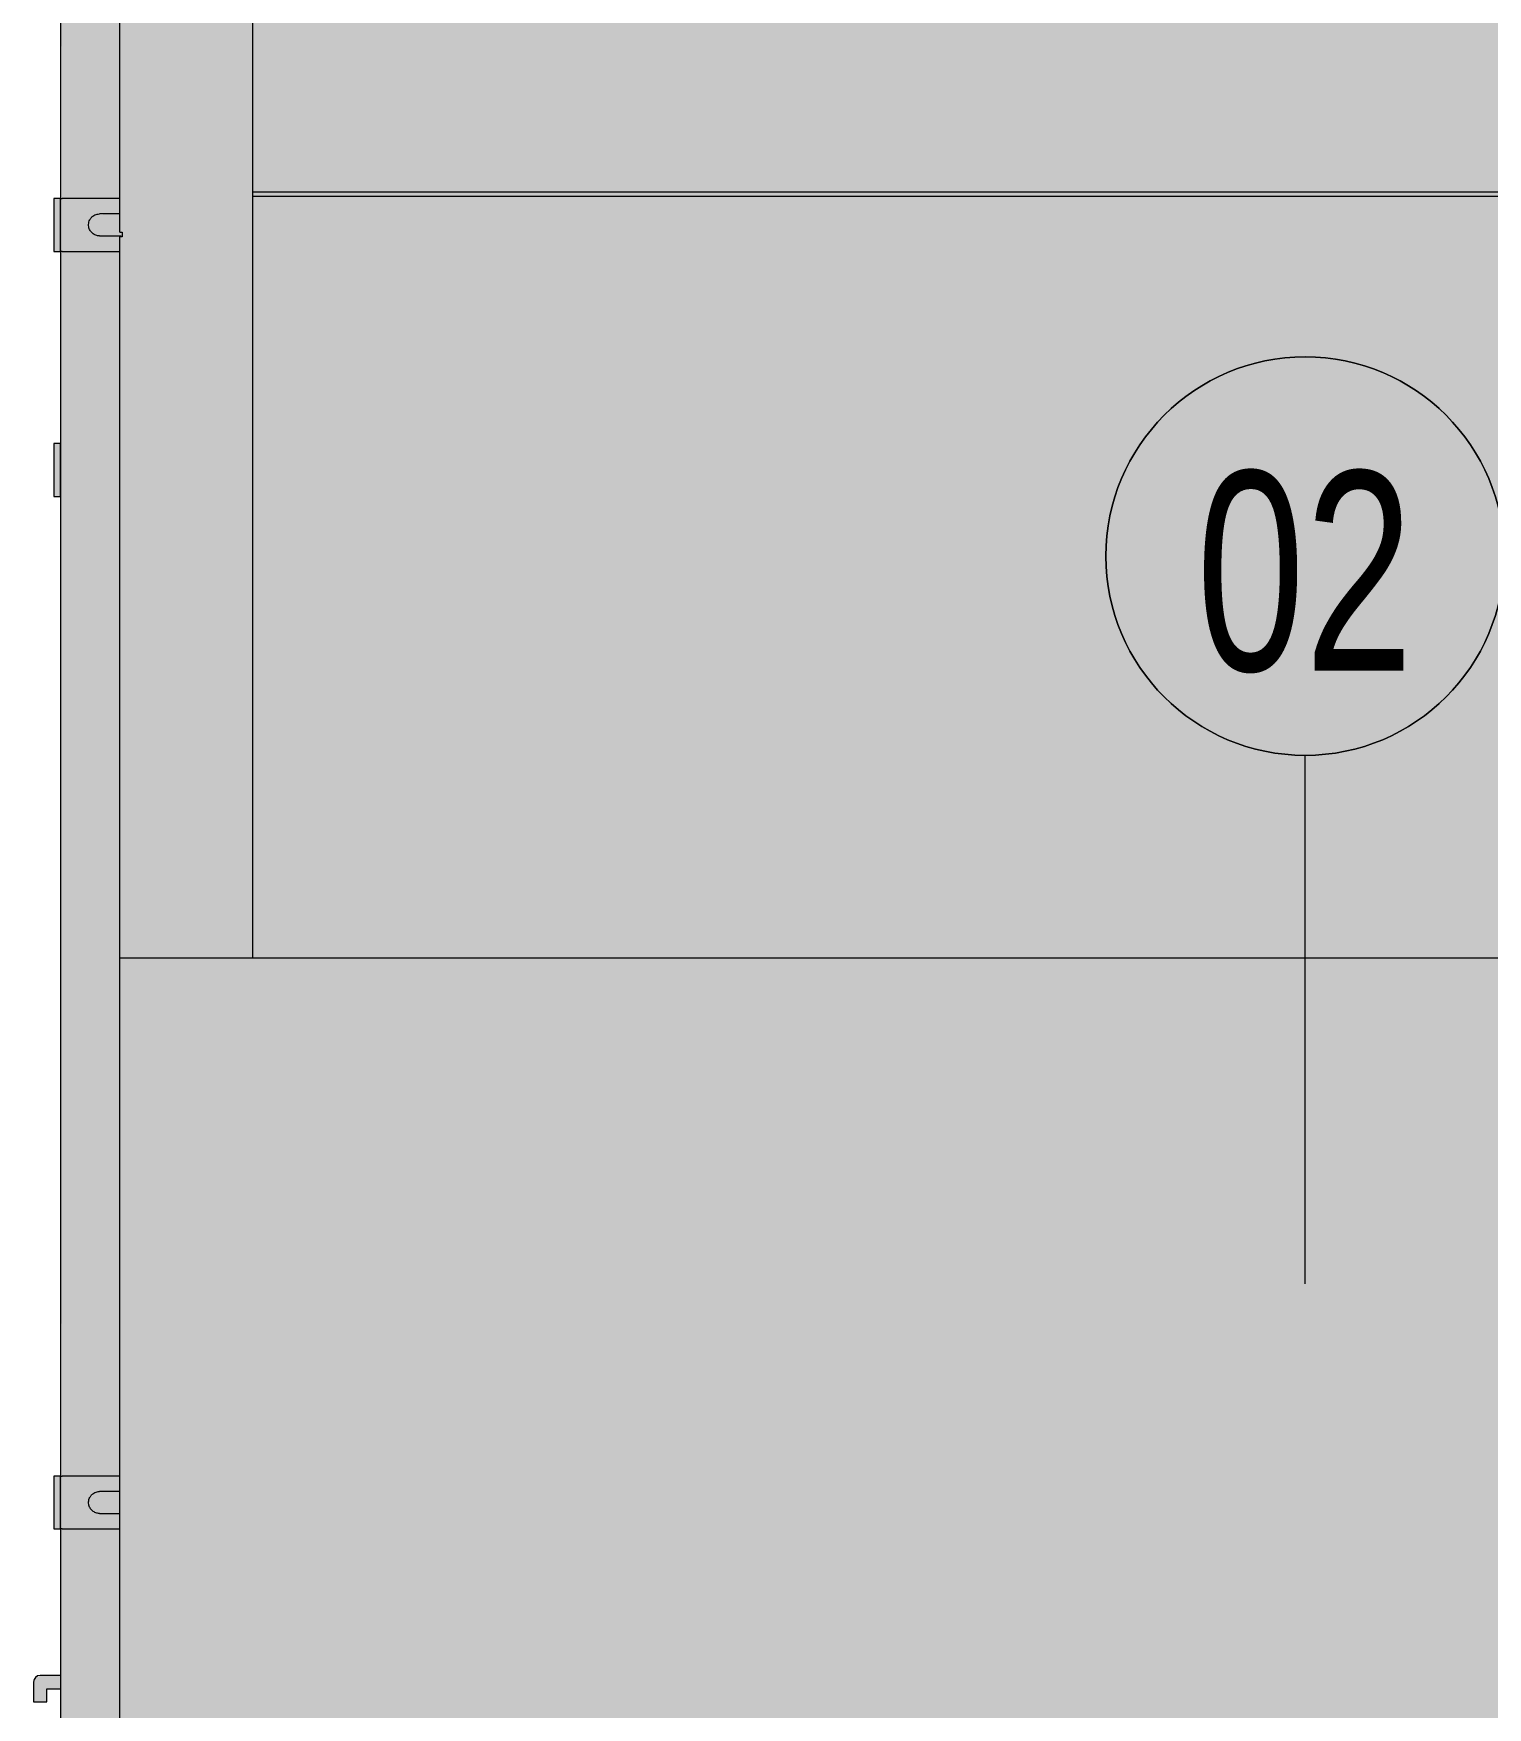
# Model space of a CAD drawing. Header units: millimetres. Extents: x -155050 to -36395, y -2753 to 7638.
# Drawn here: x -84832 to -82643, y 572 to 3092 of the extents above; entities that cross this region are included whole.
import ezdxf

# ---------------------------------------------------------------- set-up
doc = ezdxf.new("R2010")
doc.units = ezdxf.units.MM
for name, color, linetype, lineweight in [('A-ANNO-IDEN', 7, 'Continuous', 9), ('A-ANNO-IDEN-1', 7, 'Continuous', 18), ('A-GENM', 7, 'Continuous', 9), ('A-GLAZ', 7, 'Continuous', 9), ('A-WALL', 7, 'Continuous', 9)]:
    doc.layers.add(name, color=color, linetype=linetype, lineweight=lineweight)
for name, color, linetype, lineweight, true_color in [('A-GENM-1', 7, 'Continuous', 9, 0xf6eddd), ('A-GENM-2', 7, 'Continuous', 9, 0x646464), ('A-GENM-3', 7, 'Continuous', 9, 0xf9f9f9), ('A-WALL-1', 7, 'Continuous', 9, 0xd7d5cb), ('A-WALL-2', 7, 'Continuous', 9, 0x004080)]:
    doc.layers.add(name, color=color, linetype=linetype, lineweight=lineweight, true_color=true_color)
doc.styles.add('Arial', font='arial.ttf', dxfattribs={"width": 0.7, "height": 300})

# ---------------------------------------------------------------- blocks, each defined once
blk = doc.blocks.new('Construction_Roof-Accessories_Lindab_Round- - Lindab Round Downpipe System 150_100 High Build Polyester 001 Antique White-815811-Řez 4')
at = {"layer": 'A-GENM-1'}
h = blk.add_hatch(color=256, dxfattribs=at)
h.paths.add_polyline_path([(-200209.5, -750), (-200152, -750), (-200151.5, -750), (-200147.5, -750), (-200149.2, -450), (-200158.2, -450), (-200159.5, 840.6), (-200247.5, 840.6), (-200245.8, -603.3), (-200243, -603.2), (-200243, -750), (-200210.4, -750)])
h.paths.add_polyline_path([(-200170.7, 863.8), (-200158.2, 864.2), (-200159.4, 896.8), (-200194.8, 895.6), (-200201.4, 890.6), (-200203, 888.6), (-200205, 883.2), (-200205, 877.5), (-200201.4, 870.1), (-200197.5, 866.6), (-200190.9, 864.2), (-200180.5, 863.8), (-200170.8, 863.8)])
h.paths.add_polyline_path([(-200194.4, 920.1), (-200158.2, 920.1), (-200158.2, 2763.9), (-200247.5, 2763.9), (-200245.8, 920.1), (-200194.8, 920.1)])
h.paths.add_polyline_path([(-200157.5, 2787.2), (-200154.7, 2787.2), (-200156, 2792.6), (-200158.2, 2792.6), (-200158.2, 2820.2), (-200194.8, 2819), (-200202, 2813.2), (-200204, 2809.4), (-200205, 2806.6), (-200205, 2800.8), (-200201.4, 2793.4), (-200197.5, 2790), (-200194.4, 2788.2), (-200182.3, 2787.2), (-200158.2, 2787.2)])
h.paths.add_polyline_path([(-200205, 2843.4), (-200158.2, 2843.4), (-200157.5, 3785.6), (-200154.7, 3785.6), (-200155.7, 3792.6), (-200158.2, 3792.6), (-200158.2, 4687.3), (-200247.5, 4687.3), (-200245.8, 2843.4), (-200207.4, 2843.4)])
h.paths.add_polyline_path([(-200182.3, 4710.5), (-200158.2, 4710.5), (-200158.2, 4743.5), (-200194.8, 4742.3), (-200201.4, 4737.3), (-200203, 4735.3), (-200205, 4729.9), (-200205, 4724.2), (-200201.4, 4716.8), (-200197.5, 4713.3), (-200194.4, 4711.5), (-200182.5, 4710.5)])
h.paths.add_polyline_path([(-200158.2, 4926.7), (-200159.7, 4927), (-200159.7, 4926.4)])
h.paths.add_polyline_path([(-200245.6, 4766.8), (-200158.2, 4766.8), (-200158.2, 4926.7), (-200162.1, 4925.8), (-200162.1, 4927), (-200247.5, 4927), (-200245.8, 4766.8)])
for points in [[(-200252.4, 2763.9), (-200247.9, 2763.9), (-200247.9, 2843.4), (-200257.5, 2843.4), (-200257.3, 2763.9), (-200255.6, 2763.9)], [(-200230.2, 2763.9), (-200158.2, 2763.9), (-200157, 2785.6), (-200188.8, 2787.2), (-200194.4, 2788.2), (-200201.4, 2793.4), (-200203, 2795.4), (-200205, 2800.8), (-200204, 2809.4), (-200201.4, 2813.9), (-200199.3, 2816.3), (-200194.4, 2819.2), (-200182.3, 2820.2), (-200158.2, 2820.2), (-200158.2, 2843.4), (-200245.2, 2843.4), (-200245.2, 2763.9), (-200238.9, 2763.9)], [(-200247, 2763.9), (-200246.5, 2763.9), (-200247.5, 2763.9)], [(-200246.2, 2763.9), (-200245.2, 2763.9), (-200246.5, 2763.9)], [(-200252.4, 840.6), (-200247.9, 840.6), (-200247.9, 920.1), (-200257.5, 920.1), (-200257.3, 840.6), (-200255.6, 840.6)], [(-200230.2, 840.6), (-200158.2, 840.6), (-200158.2, 863.8), (-200194.4, 864.8), (-200201.4, 870.1), (-200203, 872.1), (-200205, 877.5), (-200205, 883.2), (-200201.4, 890.6), (-200199.3, 893), (-200194.4, 895.9), (-200182.3, 896.8), (-200158.2, 896.8), (-200158.2, 920.1), (-200245.2, 920.1), (-200245.2, 840.6), (-200238.9, 840.6)], [(-200247, 840.6), (-200246.5, 840.6), (-200247.5, 840.6)], [(-200246.2, 840.6), (-200245.2, 840.6), (-200246.5, 840.6)]]:
    blk.add_hatch(color=256, dxfattribs=at).paths.add_polyline_path(points)
at = {"layer": 'A-GENM-2'}
for p, q in [((-200247.5, 4927), (-200247.5, -750)), ((-200257.6, 2843.4), (-200257.6, 2763.9)), ((-200247.9, 2843.4), (-200257.6, 2843.4)), ((-200246.5, 2843.4), (-200247.9, 2843.4)), ((-200247.9, 2843.4), (-200247.9, 2763.9)), ((-200246.5, 2843.4), (-200245.2, 2843.4)), ((-200157.7, 2843.4), (-200245.2, 2843.4)), ((-200157.9, 2820.2), (-200188.8, 2820.2)), ((-200188.8, 2787.2), (-200156, 2787.2)), ((-200257.6, 2763.9), (-200247.9, 2763.9)), ((-200247.9, 2763.9), (-200246.5, 2763.9)), ((-200245.2, 2763.9), (-200246.5, 2763.9)), ((-200245.2, 2763.9), (-200157.9, 2763.9)), ((-200257.6, 920.1), (-200257.6, 840.6)), ((-200247.9, 920.1), (-200257.6, 920.1)), ((-200246.5, 920.1), (-200247.9, 920.1)), ((-200247.9, 920.1), (-200247.9, 840.6)), ((-200246.5, 920.1), (-200245.2, 920.1)), ((-200157.9, 920.1), (-200245.2, 920.1)), ((-200158, 896.8), (-200188.8, 896.8)), ((-200188.8, 863.8), (-200158, 863.8)), ((-200257.6, 840.6), (-200247.9, 840.6)), ((-200247.9, 840.6), (-200246.5, 840.6)), ((-200245.2, 840.6), (-200246.5, 840.6)), ((-200245.2, 840.6), (-200157.9, 840.6))]:
    blk.add_line(p, q, dxfattribs=at)
for points in [[(-200188.8, 2787.2), (-200189.7, 2787.2), (-200191.7, 2787.4), (-200194.4, 2788.1), (-200197, 2789.3), (-200199.4, 2791), (-200201.4, 2793), (-200203.1, 2795.4), (-200204.3, 2798), (-200205.2, 2801), (-200205.4, 2804.4), (-200204.8, 2808), (-200203.7, 2810.8), (-200202.5, 2812.9), (-200201.4, 2814.3), (-200200.2, 2815.7), (-200198.4, 2817.2), (-200194.7, 2819.4), (-200191.2, 2820.2), (-200188.8, 2820.2)], [(-200188.8, 863.8), (-200189.7, 863.8), (-200191.7, 864), (-200194.4, 864.7), (-200197, 866), (-200199.4, 867.6), (-200201.4, 869.7), (-200203.1, 872), (-200204.3, 874.7), (-200205.2, 877.7), (-200205.4, 881.1), (-200204.8, 884.6), (-200203.7, 887.5), (-200202.5, 889.5), (-200201.4, 891), (-200200.2, 892.3), (-200198.4, 893.8), (-200194.7, 896.1), (-200191.2, 896.8), (-200188.8, 896.8)]]:
    blk.add_open_spline(points, degree=3, knots=[0, 0, 0, 0, 0.055556, 0.111111, 0.166667, 0.222222, 0.277778, 0.333333, 0.388889, 0.444444, 0.513889, 0.583333, 0.652778, 0.6875, 0.722222, 0.756944, 0.791667, 0.861111, 1, 1, 1, 1], dxfattribs=at)
blk = doc.blocks.new('OKNO_1k - Okno Hala 1000x1000-796436-Řez 4')
at = {"layer": 'A-GENM'}
blk.add_arc((-200278.2, 610), 10, 120, 180, dxfattribs=at)
blk.add_arc((-200278.2, 610), 10, 120, 180, dxfattribs=at)
blk = doc.blocks.new('OKNO_1k - Okno Hala 1000x1000-V27-Řez 4')
at = {"layer": 'A-GENM-3'}
blk.add_hatch(color=256, dxfattribs=at).paths.add_polyline_path([(-200288.2, 580), (-200268.2, 580), (-200268.2, 600), (-200247.5, 600), (-200247.5, 620), (-200283.2, 618.7), (-200288.2, 610)])
at = {"layer": 'A-GENM'}
for p, q in [((-200288.2, 610), (-200288.2, 580)), ((-200247.5, 620), (-200278.2, 620)), ((-200288.2, 580), (-200268.2, 580)), ((-200268.2, 600), (-200247.5, 600)), ((-200268.2, 580), (-200268.2, 600))]:
    blk.add_line(p, q, dxfattribs=at)
for start in [90, 120]:
    blk.add_arc((-200278.2, 610), 10, start, 180, dxfattribs=at)
blk = doc.blocks.new('Popiska materiálu - Popis-329410-Řez 4')
at = {"layer": 'A-ANNO-IDEN'}
blk.add_circle((-197566.7, 5793.3), 300, dxfattribs=at)
for start, end in [(0, 180), (180, 360)]:
    blk.add_arc((-197566.7, 5793.3), 300, start, end, dxfattribs=at)

msp = doc.modelspace()

# ---------------------------------------------------------------- hatches: boundary and pattern name
at = {"layer": 'A-GENM-1'}
for points in [[(-84796.4, 2395), (-84791.9, 2395), (-84791.9, 2474.5), (-84801.5, 2474.5), (-84801.3, 2395), (-84799.6, 2395)], [(-84791.9, 2395), (-84791.5, 2395), (-84791.9, 2449.2)]]:
    msp.add_hatch(color=256, dxfattribs=at).paths.add_polyline_path(points)
at = {"layer": 'A-WALL-1'}
h = msp.add_hatch(color=256, dxfattribs=at)
h.paths.add_polyline_path([(-84502.2, 1700), (-81532.2, 1700), (-81532.2, 2750), (-77532.2, 2750), (-77532.2, 1700), (-72539.7, 1700), (-72539.7, 2750), (-68539.7, 2750), (-68539.7, 1700), (-65359.7, 1700), (-65359.7, 2846.6), (-84502.2, 2845.5), (-84502.2, 1728.7)])
h.paths.add_polyline_path([(-79738.3, 2853.6), (-65359.7, 2853.6), (-65359.7, 3785.6), (-84502.2, 3785.6), (-84502.2, 2853.6), (-80441, 2853.6)])
h.paths.add_polyline_path([(-65359.7, 3792.6), (-65359.7, 5053.1), (-75032.2, 5941.9), (-84502.2, 5071.8), (-84502.2, 3792.6), (-65375.7, 3792.6)])
for points in [[(-84702.2, 1700), (-84502.2, 1700), (-84502.2, 5071.8), (-84702.2, 5053.4), (-84701.5, 3792.6), (-84698.7, 3792.6), (-84698.7, 3785.6), (-84702.2, 3785.6), (-84701.5, 2792.6), (-84698.7, 2792.6), (-84698.7, 2785.6), (-84702.2, 2785.6), (-84702.2, 1728.7)], [(-65375.7, 2846.6), (-65359.7, 2846.6), (-65359.7, 2853.6), (-84502.2, 2853.6), (-84502.2, 2846.6), (-65419.6, 2846.6)]]:
    msp.add_hatch(color=256, dxfattribs=at).paths.add_polyline_path(points)
at = {"layer": 'A-WALL-2'}
msp.add_hatch(color=256, dxfattribs=at).paths.add_polyline_path([(-84613.6, 550), (-84543.2, 550), (-84543.2, 1700), (-84702.2, 1700), (-84701.5, 550), (-84657.5, 550)])
h = msp.add_hatch(color=256, dxfattribs=at)
h.paths.add_polyline_path([(-73413.4, 550), (-72539.7, 550), (-72539.7, 1700), (-77523.2, 1700), (-77523.2, 550), (-74819, 550)])
h.paths.add_polyline_path([(-84525.8, 550), (-81523.2, 550), (-81523.2, 1700), (-84543.2, 1700), (-84543.2, 550)])
h.paths.add_polyline_path([(-65595.3, 550), (-65559.7, 550), (-65559.7, 1700), (-68539.7, 1700), (-68539.7, 550), (-65639.2, 550)])

# ---------------------------------------------------------------- linework, layer by layer
at = {"layer": 'A-ANNO-IDEN'}
msp.add_line((-82917.6, 1209.5), (-82917.6, 2005.1), dxfattribs=at)
at = {"layer": 'A-GENM-2'}
for p, q in [((-84801.6, 2474.5), (-84801.6, 2395)), ((-84791.9, 2474.5), (-84801.6, 2474.5)), ((-84791.5, 2474.5), (-84791.9, 2474.5)), ((-84791.9, 2474.5), (-84791.9, 2395)), ((-84801.6, 2395), (-84791.9, 2395)), ((-84791.9, 2395), (-84791.5, 2395))]:
    msp.add_line(p, q, dxfattribs=at)
at = {"layer": 'A-WALL'}
for p, q in [((-84502.2, 5071.8), (-84502.2, 1700)), ((-84702.2, 2792.6), (-84702.2, 3785.6)), ((-84502.2, 2853.6), (-65359.7, 2853.6)), ((-65359.7, 2846.6), (-84502.2, 2846.6)), ((-84702.2, 2792.6), (-84698.7, 2792.6)), ((-84702.2, 1700), (-84702.2, 2785.6)), ((-84698.7, 2785.6), (-84702.2, 2785.6)), ((-84698.7, 2792.6), (-84698.7, 2785.6)), ((-84702.2, -450), (-84702.2, 1700)), ((-81523.2, 1700), (-84702.2, 1700))]:
    msp.add_line(p, q, dxfattribs=at)

# ---------------------------------------------------------------- block references
at = {"layer": 'A-ANNO-IDEN'}
msp.add_blockref('Popiska materiálu - Popis-329410-Řez 4', (114649.1, -3488.2), dxfattribs=at)
at = {"layer": 'A-GENM-2'}
msp.add_blockref('Construction_Roof-Accessories_Lindab_Round- - Lindab Round Downpipe System 150_100 High Build Polyester 001 Antique White-815811-Řez 4', (115456, 0), dxfattribs=at)
at = {"layer": 'A-GLAZ'}
for name in ['OKNO_1k - Okno Hala 1000x1000-V27-Řez 4', 'OKNO_1k - Okno Hala 1000x1000-796436-Řez 4']:
    msp.add_blockref(name, (115456, 0), dxfattribs=at)

# ---------------------------------------------------------------- texts
at = {"layer": 'A-ANNO-IDEN-1', "insert": (-83081.3, 2432.7), "char_height": 300, "width": 404.05, "attachment_point": 1, "style": 'Arial'}
msp.add_mtext('02', dxfattribs=at)

doc.saveas('drawing.dxf')
